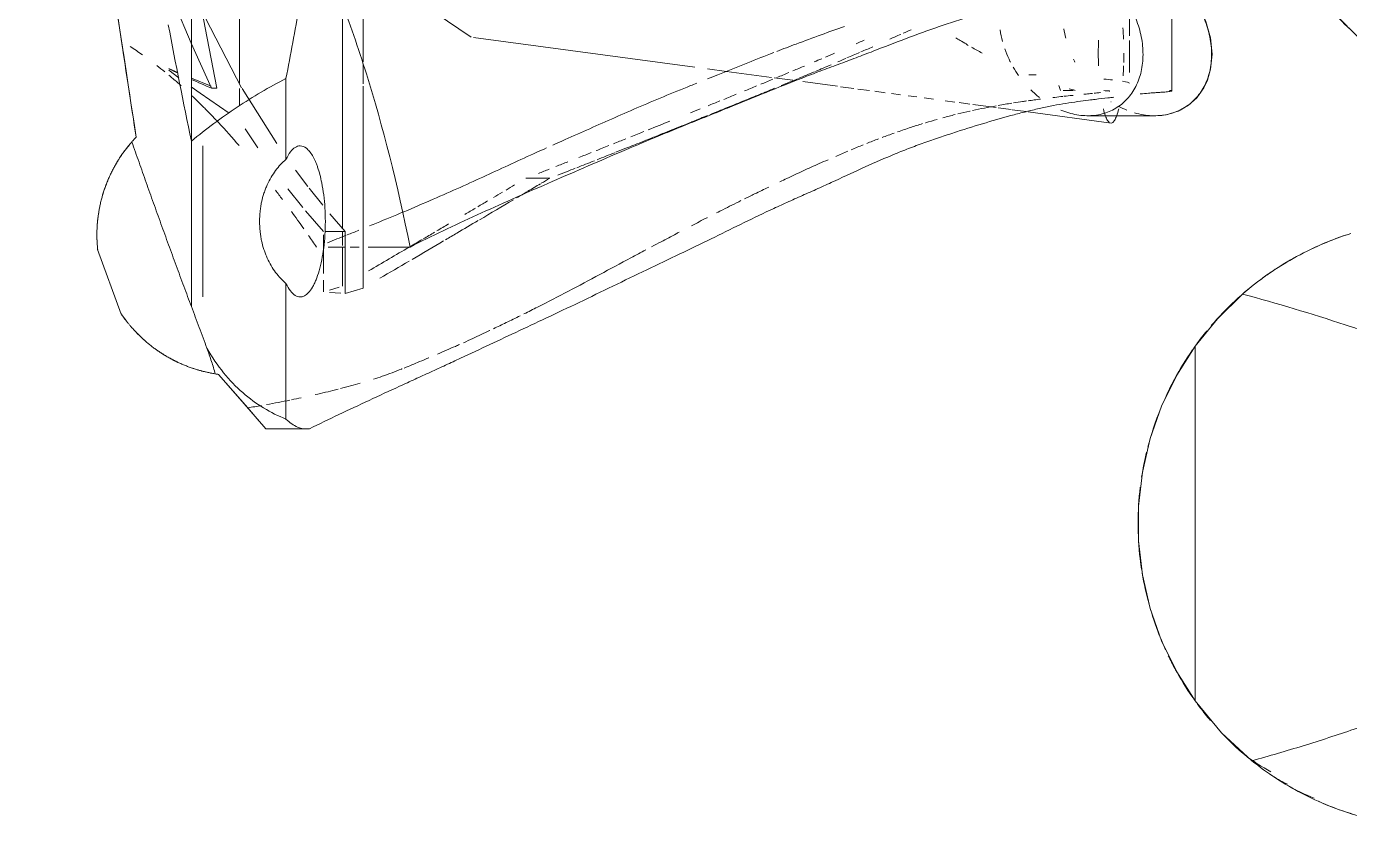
# Model space of a CAD drawing. Header units: inches. Extents: x -326 to 986, y -79 to 1436.
# Drawn here: x -33.85 to -26.35, y 31.09 to 35.57 of the extents above; entities that cross this region are included whole.
import ezdxf

# ---------------------------------------------------------------- set-up
doc = ezdxf.new("R2010")
doc.units = ezdxf.units.IN
doc.header["$LTSCALE"] = 48
doc.header["$MEASUREMENT"] = 0
doc.layers.add('I-FURN', color=47, linetype='Continuous', lineweight=9)

# ---------------------------------------------------------------- blocks, each defined once
blk = doc.blocks.new('Allsteel Seating 19 Work Chair - Allsteel Seating 19 Work Chair-V30-Level XX  POWER _ SIGNAL NEW')
at = {"layer": 'I-FURN'}
for p, q in [((-9.6963, 10.8436), (-10.0632, 10.71)), ((-8.7237, 10.3827), (-8.681, 10.4406)), ((-8.6705, 10.4404), (-8.6938, 10.388)), ((-10.0208, 10.312), (-9.083, 10.312)), ((-9.083, 10.3121), (-8.2404, 10.3121)), ((-8.5274, 10.3132), (-8.7825, 10.1977)), ((-8.1733, 10.3406), (-8.78, 10.0275)), ((-8.7259, 10.3122), (-8.7703, 10.1996)), ((-9.966, 10.2473), (-9.1095, 10.2473)), ((-9.1095, 10.2473), (-9.966, 10.2473)), ((-8.7825, 10.167), (-8.3323, 10.2543)), ((-10.5945, 9.9927), (-10.4046, 10.1579)), ((-8.7825, 10.167), (-8.7825, 10.1977)), ((-10.6425, 9.951), (-10.5945, 9.9927)), ((-9.1198, 9.9347), (-9.0121, 10.0068)), ((-8.7848, 10.0246), (-9.0967, 9.8274)), ((-8.8823, 10.039), (-8.7846, 10.039)), ((-8.755, 10.039), (-6.2915, 10.039)), ((-10.6999, 9.9011), (-10.6538, 9.9412)), ((-10.7137, 9.8892), (-10.7137, 9.6593)), ((-10.7126, 9.8901), (-10.7126, 9.6756)), ((-9.8887, 9.7758), (-10.6576, 9.7758)), ((-9.4593, 9.6802), (-9.3522, 9.7654)), ((-8.7277, 9.7758), (-9.1869, 9.7758)), ((-9.2471, 9.7213), (-9.3398, 9.6517)), ((-10.7126, 9.6756), (-10.7126, 9.6427)), ((-9.5956, 9.5638), (-9.4772, 9.6654)), ((-9.3486, 9.6449), (-9.4464, 9.5674)), ((-9.9447, 9.465), (-9.9401, 9.5282)), ((-9.9375, 9.5638), (-9.8716, 9.5638)), ((-9.9104, 9.4744), (-9.927, 9.5292)), ((-9.8336, 9.5638), (-9.6145, 9.5638)), ((-9.6828, 9.4409), (-9.6828, 9.5363)), ((-9.5956, 9.4409), (-9.5956, 9.5502)), ((-9.4944, 9.5279), (-9.5956, 9.4409)), ((-9.9044, 9.4546), (-9.6828, 9.4546)), ((-9.6743, 9.4546), (-9.5956, 9.4546)), ((-9.5766, 9.4546), (-8.3129, 9.4546)), ((-9.5956, 9.4409), (-9.9465, 9.4409)), ((-9.9465, 9.4409), (-9.9152, 9.3377)), ((-9.6828, 9.3613), (-9.6828, 9.4127)), ((-8.7704, 9.3377), (-9.9152, 9.3377)), ((-9.6828, 9.072), (-9.6828, 9.3092)), ((-8.6497, 9.3377), (-8.7588, 9.3377)), ((8.6497, 9.3377), (-8.6339, 9.3377)), ((-8.6633, 7.4575), (-8.4948, 8.712)), ((-9.2932, 8.2805), (-9.2932, 8.4156)), ((-8.6874, 7.2778), (-8.6728, 7.3868)), ((-8.7217, 7.0224), (-8.6874, 7.2778)), ((-8.7379, 6.9019), (-8.7236, 7.0081)), ((-8.772, 6.6482), (-8.7455, 6.8452)), ((-8.7842, 6.557), (-8.7743, 6.6311)), ((-8.7963, 6.467), (-8.7874, 6.5335)), ((-8.8082, 6.3783), (-8.8003, 6.4373)), ((-8.8199, 6.2909), (-8.813, 6.3424)), ((-8.8322, 6.1996), (-8.8256, 6.2489)), ((-8.8449, 6.1049), (-8.838, 6.1567)), ((-8.8612, 5.9835), (-8.8538, 6.0385)), ((-8.8725, 5.8994), (-8.8646, 5.9585)), ((-8.8928, 5.7484), (-8.8748, 5.882)), ((-8.9042, 5.6635), (-8.8941, 5.7385)), ((-8.9156, 5.5785), (-8.9049, 5.6582)), ((-8.9801, 5.098), (-8.9171, 5.5676)), ((-8.7073, 5.5217), (-8.7073, 5.5638)), ((-8.7953, 5.3842), (-8.7679, 5.3942)), ((-8.6929, 4.9935), (-8.5125, 4.9935)), ((-8.4857, 4.9935), (-8.2611, 4.9935)), ((-8.798, 4.753), (-8.1453, 4.753)), ((-12.2548, 4.6214), (-10.2452, 4.6214))]:
    blk.add_line(p, q, dxfattribs=at)
at = {"layer": 'I-FURN', "flags": 128}
for points in [[(-8.0866, 10.4945), (-8.3086, 10.4058), (-8.5274, 10.3132)], [(-8.9235, 10.0974), (-8.8106, 10.2618), (-8.7744, 10.3128)], [(-10.4046, 10.1579), (-10.5427, 10.0378), (-10.6425, 9.9511), (-10.6998, 9.9012), (-10.7126, 9.8901)], [(-8.4931, 8.725), (-8.263, 9.0644), (-8.0079, 9.323)], [(-8.9388, 5.2299), (-8.9388, 4.9592), (-8.9388, 4.8507), (-8.9388, 4.8511)], [(-8.0333, 5.0438), (-8.0334, 5.0352), (-8.0427, 4.9586), (-8.0677, 4.8798), (-8.1085, 4.8016), (-8.1647, 4.727), (-8.2349, 4.6597), (-8.3164, 4.6032), (-8.4055, 4.5607), (-8.4979, 4.5344), (-8.5889, 4.5253), (-8.6741, 4.5332), (-8.7376, 4.5516), (-8.7804, 4.5717), (-8.8366, 4.6116), (-8.8789, 4.658)], [(-12.2548, 4.6214), (-12.0903, 4.7259), (-11.915, 4.8112), (-11.7311, 4.8761), (-11.5412, 4.9198), (-11.3475, 4.9419), (-11.1525, 4.9419), (-10.9588, 4.9198), (-10.7689, 4.8761), (-10.585, 4.8112), (-10.4097, 4.7259), (-10.2452, 4.6214)], [(-8.8789, 4.658), (-8.9129, 4.7178), (-8.933, 4.7846), (-8.9388, 4.8486)], [(-12.5945, 4.2994), (-12.4356, 4.472), (-12.2548, 4.6214)], [(-10.2452, 4.6214), (-10.0894, 4.4952), (-9.9493, 4.3518)]]:
    blk.add_lwpolyline(points, dxfattribs=at)
at = {"layer": 'I-FURN'}
blk.add_ellipse((0, -11.6548), major_axis=(32.3664, 0), ratio=0.707107, start_param=1.834095, end_param=1.855246, dxfattribs=at)
for points in [[(-4.1113, 11.2471), (-4.6586, 11.1969), (-5.7548, 11.0784), (-7.4072, 10.8726), (-8.5087, 10.7101), (-9.0598, 10.6249)], [(-8.5135, 10.7084), (-8.3818, 10.7282), (-8.1314, 10.7649), (-7.91, 10.7965), (-7.8072, 10.811)], [(-9.0598, 10.6249), (-8.9687, 10.6392), (-8.7865, 10.6673), (-8.6045, 10.6949), (-8.5135, 10.7084)], [(-8.5937, 10.5895), (-8.5775, 10.6122), (-8.5619, 10.6355), (-8.5463, 10.6589)], [(-9.0872, 10.65), (-9.1255, 10.6363), (-9.2021, 10.6089), (-9.2787, 10.5817), (-9.317, 10.5681)], [(-9.0598, 10.6249), (-9.0643, 10.6292), (-9.0733, 10.6377), (-9.0825, 10.6459), (-9.0872, 10.65)], [(-9.317, 10.5681), (-9.3556, 10.5549), (-9.4331, 10.5268), (-9.5512, 10.4846), (-9.6696, 10.4417), (-9.7878, 10.3984), (-9.9055, 10.3552), (-9.9825, 10.3259), (-10.0208, 10.312)], [(-8.6904, 10.4619), (-8.6781, 10.4771), (-8.6659, 10.4923), (-8.6541, 10.5079)], [(-8.6982, 10.3871), (-8.6896, 10.4049), (-8.6809, 10.4226), (-8.6721, 10.4403)], [(-10.0208, 10.312), (-10.0597, 10.2971), (-10.138, 10.2675), (-10.217, 10.2384), (-10.2567, 10.224)], [(-8.7277, 9.7758), (-8.7768, 9.8708), (-8.8851, 10.0551), (-9.0136, 10.2282), (-9.083, 10.312)], [(-8.7825, 10.1977), (-8.7665, 10.2362), (-8.75, 10.2744), (-8.7329, 10.3123)], [(-10.2567, 10.224), (-10.3072, 10.1946), (-10.3996, 10.1315), (-10.5122, 10.0226), (-10.5991, 9.9036), (-10.6408, 9.8194), (-10.6576, 9.7758)], [(-10.2567, 10.224), (-10.2823, 10.2146), (-10.3321, 10.1973), (-10.3791, 10.183), (-10.4017, 10.1766)], [(-10.4015, 10.1783), (-10.3975, 10.2023), (-10.3925, 10.2261), (-10.3864, 10.2496)], [(-10.4017, 10.1766), (-10.4023, 10.1735), (-10.4032, 10.1673), (-10.4041, 10.161), (-10.4046, 10.1579)], [(-10.5945, 9.9927), (-10.5901, 9.9661), (-10.5855, 9.9398), (-10.5809, 9.9139)], [(-10.5759, 9.886), (-10.5676, 9.8405), (-10.5591, 9.7963), (-10.5504, 9.7533)], [(-9.4128, 9.7959), (-9.3951, 9.8092), (-9.3776, 9.8225), (-9.3601, 9.8359)], [(-10.6576, 9.7758), (-10.6787, 9.7544), (-10.7093, 9.7108), (-10.7156, 9.6657), (-10.7126, 9.6427)], [(-9.966, 9.6954), (-9.966, 9.7051), (-9.9602, 9.7239), (-9.9341, 9.7513), (-9.9056, 9.7679), (-9.8887, 9.7758)], [(-9.1869, 9.7758), (-9.17, 9.7679), (-9.1415, 9.7513), (-9.1154, 9.7239), (-9.1095, 9.7051), (-9.1095, 9.6954)], [(-7.9073, 9.6243), (-8.0457, 9.649), (-8.3207, 9.6989), (-8.5926, 9.75), (-8.7277, 9.7758)], [(-10.5486, 9.7445), (-10.5448, 9.7257), (-10.541, 9.7071), (-10.537, 9.6887)], [(-9.5798, 9.6745), (-9.5465, 9.6979), (-9.5136, 9.7215), (-9.481, 9.7453)], [(-9.6828, 9.6033), (-9.6609, 9.6182), (-9.6391, 9.6331), (-9.6174, 9.6482)], [(-9.6165, 9.434), (-9.6304, 9.469), (-9.6443, 9.5045), (-9.6582, 9.5401)], [(-10.4853, 9.4673), (-10.4753, 9.4282), (-10.4651, 9.3905), (-10.4547, 9.3547)], [(-9.5879, 9.3625), (-9.5967, 9.3842), (-9.6054, 9.4062), (-9.6141, 9.4283)], [(-9.6828, 9.076), (-9.728, 9.1529), (-9.7731, 9.2302), (-9.8183, 9.3074)], [(-9.86, 9.2431), (-9.8276, 9.1877), (-9.7953, 9.1324), (-9.7629, 9.0771)], [(-9.7529, 9.0601), (-9.7181, 9.0007), (-9.6833, 8.9413), (-9.6484, 8.8821)], [(-9.6398, 9.0028), (-9.6534, 9.0259), (-9.667, 9.049), (-9.6805, 9.0722)], [(-9.5988, 8.933), (-9.6114, 8.9544), (-9.624, 8.9759), (-9.6366, 8.9974)], [(-9.552, 8.8536), (-9.5652, 8.876), (-9.5784, 8.8984), (-9.5917, 8.9209)], [(-9.4626, 8.7019), (-9.4745, 8.722), (-9.4864, 8.7422), (-9.4982, 8.7623)], [(-9.5288, 8.6788), (-9.4909, 8.6145), (-9.453, 8.5504), (-9.4151, 8.4864)], [(-9.4216, 8.6326), (-9.4327, 8.6512), (-9.4437, 8.6699), (-9.4548, 8.6886)], [(-9.3712, 8.5473), (-9.3816, 8.5649), (-9.392, 8.5825), (-9.4024, 8.6)], [(-9.3311, 8.4796), (-9.3407, 8.4958), (-9.3503, 8.512), (-9.3599, 8.5282)], [(-9.4043, 8.468), (-9.3922, 8.4475), (-9.3801, 8.427), (-9.3679, 8.4066)], [(-9.3666, 8.4044), (-9.3526, 8.3806), (-9.3385, 8.3568), (-9.3244, 8.3331)], [(-9.3216, 8.3283), (-9.3121, 8.3124), (-9.3027, 8.2964), (-9.2932, 8.2805)], [(-9.2418, 8.2841), (-9.2497, 8.3042), (-9.2576, 8.3243), (-9.2654, 8.3445)], [(-9.275, 8.2338), (-9.2622, 8.201), (-9.2494, 8.1683), (-9.2366, 8.1357)], [(-9.1998, 8.1771), (-9.2087, 8.1997), (-9.2176, 8.2224), (-9.2265, 8.2451)], [(-9.2331, 8.1267), (-9.22, 8.0934), (-9.207, 8.0602), (-9.1939, 8.027)], [(-9.1475, 8.0448), (-9.1567, 8.068), (-9.1659, 8.0913), (-9.1751, 8.1147)], [(-9.188, 8.012), (-9.1747, 7.9785), (-9.1615, 7.945), (-9.1483, 7.9117)], [(-9.07, 7.8498), (-9.0792, 7.8728), (-9.0884, 7.8959), (-9.0976, 7.919)], [(-9.0285, 7.7461), (-9.0384, 7.7709), (-9.0483, 7.7957), (-9.0583, 7.8205)], [(-9.1037, 7.7994), (-9.09, 7.7649), (-9.0763, 7.7306), (-9.0625, 7.6962)], [(-9.0611, 7.6926), (-9.0471, 7.6577), (-9.0331, 7.6228), (-9.0191, 7.588)], [(-8.9695, 7.5995), (-8.9859, 7.6402), (-9.0023, 7.6808), (-9.0186, 7.7215)], [(-9.0181, 7.5854), (-9.0039, 7.55), (-8.9896, 7.5145), (-8.9754, 7.4791)], [(-8.9742, 7.4762), (-8.9673, 7.4591), (-8.9604, 7.4421), (-8.9536, 7.4251)], [(-8.9004, 7.428), (-8.9078, 7.4462), (-8.9151, 7.4644), (-8.9225, 7.4826)], [(-8.9536, 7.4251), (-8.9483, 7.412), (-8.9431, 7.399), (-8.9378, 7.386)], [(-8.9327, 7.3733), (-8.9194, 7.3403), (-8.906, 7.3073), (-8.8927, 7.2744)], [(-8.8551, 7.316), (-8.8641, 7.3382), (-8.8731, 7.3606), (-8.8822, 7.383)], [(-8.8171, 7.2227), (-8.8267, 7.2462), (-8.8363, 7.2698), (-8.8459, 7.2934)], [(-8.8918, 7.272), (-8.8786, 7.2393), (-8.8653, 7.2068), (-8.8521, 7.1743)], [(-8.851, 7.1714), (-8.8379, 7.1391), (-8.8248, 7.107), (-8.8117, 7.0751)], [(-8.7698, 7.1072), (-8.7794, 7.1304), (-8.7889, 7.1537), (-8.7985, 7.177)], [(-8.809, 7.0682), (-8.8004, 7.0472), (-8.7918, 7.0263), (-8.7832, 7.0054)], [(-8.732, 7.0156), (-8.7415, 7.0383), (-8.7509, 7.0612), (-8.7603, 7.0841)], [(-8.6944, 6.9251), (-8.7037, 6.9474), (-8.713, 6.9698), (-8.7224, 6.9923)], [(-8.7682, 6.969), (-8.7553, 6.9376), (-8.7424, 6.9064), (-8.7295, 6.8755)], [(-8.6569, 6.836), (-8.6661, 6.8578), (-8.6753, 6.8797), (-8.6846, 6.9018)], [(-8.7277, 6.8709), (-8.7149, 6.8402), (-8.7022, 6.8096), (-8.6894, 6.7793)], [(-8.6874, 6.7744), (-8.6748, 6.7442), (-8.6622, 6.7144), (-8.6496, 6.6847)], [(-8.6154, 6.7383), (-8.6215, 6.7527), (-8.6277, 6.7671), (-8.6338, 6.7816)], [(-8.5838, 6.665), (-8.5912, 6.6821), (-8.5986, 6.6992), (-8.606, 6.7164)], [(-9.1689, 6.6587), (-9.1589, 6.6359), (-9.1492, 6.6131), (-9.1396, 6.5905)], [(-8.6338, 6.6475), (-8.6272, 6.6321), (-8.6206, 6.6167), (-8.614, 6.6013)], [(-9.1313, 6.5707), (-9.1219, 6.5481), (-9.1126, 6.5255), (-9.1036, 6.5031)], [(-8.6114, 6.5953), (-8.6011, 6.5713), (-8.5909, 6.5475), (-8.5806, 6.5237)], [(-8.5104, 6.4976), (-8.5171, 6.5126), (-8.5237, 6.5277), (-8.5304, 6.5427)], [(-9.0957, 6.4834), (-9.0868, 6.4609), (-9.0782, 6.4385), (-9.0698, 6.4161)], [(-8.5771, 6.5159), (-8.5673, 6.4934), (-8.5576, 6.4709), (-8.5478, 6.4486)], [(-9.0623, 6.3962), (-9.0537, 6.3731), (-9.0453, 6.35), (-9.0371, 6.3269)], [(-8.5049, 6.3516), (-8.4958, 6.3313), (-8.4868, 6.3109), (-8.4777, 6.2907)], [(-8.4714, 6.2769), (-8.4646, 6.2618), (-8.4578, 6.2466), (-8.4511, 6.2316)], [(-8.5398, 5.9071), (-8.5298, 5.924), (-8.5191, 5.9416), (-8.508, 5.9596)], [(-8.5254, 5.9312), (-8.516, 5.9469), (-8.5066, 5.9625), (-8.4968, 5.9778)], [(-8.9095, 5.8835), (-8.8993, 5.837), (-8.8903, 5.792), (-8.8825, 5.7489)], [(-8.5833, 5.8296), (-8.5731, 5.8486), (-8.5621, 5.8684), (-8.5501, 5.8893)], [(-8.8804, 5.7376), (-8.8757, 5.7113), (-8.8714, 5.6857), (-8.8675, 5.6607)], [(-8.4522, 5.7272), (-8.4742, 5.724), (-8.4963, 5.7194), (-8.5183, 5.7135)], [(-8.6634, 5.6524), (-8.6797, 5.6429), (-8.6956, 5.6327), (-8.711, 5.6218)], [(-8.6289, 5.6711), (-8.6308, 5.6701), (-8.6327, 5.6692), (-8.6345, 5.6682)], [(-8.8789, 5.0453), (-8.8621, 5.023), (-8.8218, 4.9833), (-8.7445, 4.9407), (-8.6543, 4.9175), (-8.5557, 4.9146), (-8.4535, 4.9322), (-8.353, 4.9696), (-8.2592, 5.0247), (-8.1767, 5.0949), (-8.1097, 5.1766), (-8.0617, 5.2657), (-8.0348, 5.3577), (-8.0307, 5.4481), (-8.0493, 5.5323), (-8.0763, 5.5815), (-8.0932, 5.6037)], [(-8.7928, 5.5522), (-8.8079, 5.5368), (-8.8221, 5.5208), (-8.8352, 5.5041)], [(-8.9069, 5.3828), (-8.9194, 5.3526), (-8.9372, 5.2913), (-8.9414, 5.2009), (-8.9228, 5.1167), (-8.8957, 5.0675), (-8.8789, 5.0453)], [(-8.7957, 5.3131), (-8.7957, 5.3305), (-8.7956, 5.3494), (-8.7954, 5.3687)], [(-8.7953, 5.3018), (-8.795, 5.3029), (-8.7921, 5.3136), (-8.786, 5.3347)], [(-8.4992, 5.3549), (-8.4813, 5.3592), (-8.4634, 5.3626), (-8.4455, 5.365)], [(-8.6345, 5.3033), (-8.629, 5.3062), (-8.6235, 5.309), (-8.6179, 5.3117)], [(-8.9386, 5.1302), (-8.9495, 5.1262), (-8.9672, 5.1179), (-8.9807, 5.1047), (-8.9807, 5.0913), (-8.9672, 5.0781), (-8.9495, 5.0697), (-8.9386, 5.0658)], [(-8.9001, 5.1415), (-8.9148, 5.138), (-8.9277, 5.1342), (-8.9386, 5.1302)], [(-8.8001, 5.1058), (-8.7998, 5.1054), (-8.7996, 5.1054), (-8.7994, 5.1056)], [(-8.7355, 5.0906), (-8.734, 5.1049), (-8.7324, 5.1212), (-8.7308, 5.138)], [(-8.6341, 5.1697), (-8.6417, 5.1695), (-8.6492, 5.1693), (-8.6568, 5.169)], [(-8.584, 5.1702), (-8.5997, 5.1702), (-8.6154, 5.1701), (-8.631, 5.1697)], [(-8.5112, 5.169), (-8.5348, 5.1698), (-8.5588, 5.1702), (-8.5828, 5.1702)], [(-8.9386, 5.0658), (-8.9277, 5.0618), (-8.9148, 5.058), (-8.9001, 5.0544)], [(-8.9069, 5.0088), (-8.9007, 5.0241), (-8.8938, 5.0393), (-8.886, 5.0542)], [(-8.0345, 5.0751), (-8.0321, 5.0451), (-8.0348, 4.9829), (-8.0617, 4.888), (-8.1097, 4.796), (-8.1767, 4.7118), (-8.2592, 4.6394), (-8.353, 4.5825), (-8.4535, 4.5439), (-8.5557, 4.5257), (-8.6543, 4.5287), (-8.7445, 4.5527), (-8.8218, 4.5966), (-8.8621, 4.6376), (-8.8789, 4.6606)], [(-8.8604, 5.0981), (-8.86, 5.0988), (-8.8596, 5.0994), (-8.8592, 5.1)], [(-8.7547, 4.9935), (-8.751, 4.9955), (-8.7472, 5.0088), (-8.7432, 5.0331)], [(-8.7132, 5.0296), (-8.6948, 5.0285), (-8.676, 5.0274), (-8.6568, 5.0269)], [(-8.6374, 5.0264), (-8.6197, 5.0259), (-8.6019, 5.0257), (-8.584, 5.0257)], [(-8.5041, 5.0272), (-8.4826, 5.028), (-8.4614, 5.0291), (-8.4409, 5.0306)], [(-11.5309, 4.9216), (-11.6511, 4.9017), (-11.7688, 4.8689), (-11.882, 4.8243)], [(-11.4491, 4.9331), (-11.4706, 4.9306), (-11.4921, 4.9277), (-11.5135, 4.9243)], [(-11.0448, 4.9323), (-11.1789, 4.9484), (-11.315, 4.9487), (-11.4491, 4.9331)], [(-10.845, 4.8963), (-10.8923, 4.9078), (-10.94, 4.9172), (-10.988, 4.9246)], [(-10.5994, 4.8171), (-10.6704, 4.846), (-10.7434, 4.8702), (-10.8177, 4.8895)], [(-11.8933, 4.82), (-11.9177, 4.8102), (-11.9418, 4.7999), (-11.9656, 4.789)], [(-12.0745, 4.7346), (-12.1299, 4.7044), (-12.1839, 4.6713), (-12.2356, 4.6352)], [(-11.999, 4.7734), (-12.0238, 4.7614), (-12.0484, 4.7488), (-12.0726, 4.7357)], [(-10.4346, 4.7395), (-10.4694, 4.7582), (-10.5048, 4.7757), (-10.5408, 4.7919)], [(-10.2654, 4.6356), (-10.3188, 4.6728), (-10.3743, 4.7069), (-10.4316, 4.7379)], [(-10.157, 4.5537), (-10.1826, 4.5747), (-10.2088, 4.5949), (-10.2355, 4.6144)], [(-9.8641, 4.2456), (-9.941, 4.3496), (-10.0297, 4.4451), (-10.1281, 4.5294)], [(-9.6061, 3.7385), (-9.642, 3.8526), (-9.7372, 4.0718), (-9.873, 4.264), (-9.9493, 4.3518)], [(-12.5945, 4.2994), (-12.6641, 4.2126), (-12.7875, 4.0242), (-12.873, 3.8122), (-12.9049, 3.7021)], [(-12.67, 4.1976), (-12.6918, 4.1659), (-12.7106, 4.1326), (-12.7277, 4.0984)], [(-9.746, 4.0626), (-9.7596, 4.087), (-9.7738, 4.111), (-9.7886, 4.1347)], [(-12.7321, 4.1003), (-12.7613, 4.0511), (-12.7849, 3.9991), (-12.8064, 3.9462)], [(-9.6061, 3.7385), (-9.6323, 3.8218), (-9.6649, 3.9032), (-9.7035, 3.9817)], [(-12.8242, 3.9223), (-12.8561, 3.8509), (-12.8831, 3.7773), (-12.9049, 3.7021)]]:
    blk.add_open_spline(points, degree=3, dxfattribs=at)
for points, knots in [([(-9.1053, 10.6654), (-9.1076, 10.6673), (-9.1127, 10.6714), (-9.1246, 10.6809), (-9.1391, 10.6919), (-9.1563, 10.7041), (-9.1704, 10.7138), (-9.1832, 10.7221), (-9.1928, 10.7281), (-9.1984, 10.7315), (-9.2026, 10.7341), (-9.207, 10.7367), (-9.2131, 10.7403), (-9.2243, 10.7467), (-9.2416, 10.7561), (-9.2643, 10.7676), (-9.2883, 10.7788), (-9.3132, 10.7894), (-9.3385, 10.7991), (-9.3595, 10.8064), (-9.3738, 10.811), (-9.3819, 10.8135), (-9.3878, 10.8152), (-9.3938, 10.817), (-9.4018, 10.8192), (-9.416, 10.8231), (-9.4368, 10.8281), (-9.4619, 10.8334), (-9.487, 10.8378), (-9.5115, 10.8413), (-9.5351, 10.844), (-9.5537, 10.8455), (-9.5659, 10.8463), (-9.5727, 10.8467), (-9.5776, 10.8469), (-9.5825, 10.8471), (-9.5891, 10.8474), (-9.6007, 10.8477), (-9.6175, 10.8478), (-9.637, 10.8474), (-9.6611, 10.8464), (-9.6856, 10.8445), (-9.6997, 10.843), (-9.6928, 10.8438), (-9.6711, 10.8458), (-9.645, 10.8472), (-9.6252, 10.8477), (-9.6137, 10.8477), (-9.608, 10.8477), (-9.6051, 10.8477)], [-0.8888889, -0.8888889, -0.8888889, -0.8888889, -0.875, -0.8611111, -0.8333333, -0.8194444, -0.8055556, -0.7916667, -0.7847222, -0.78125, -0.7777778, -0.7743056, -0.7708333, -0.7638889, -0.75, -0.7361111, -0.7222222, -0.7083333, -0.6944444, -0.6805556, -0.6736111, -0.6701389, -0.6666667, -0.6631944, -0.6597222, -0.6527778, -0.6388889, -0.625, -0.6111111, -0.5972222, -0.5833333, -0.5694444, -0.5625, -0.5590278, -0.5555556, -0.5520833, -0.5486111, -0.5416667, -0.5277778, -0.5138889, -0.5, -0.4722222, -0.4444444, -0.4166667, -0.3888889, -0.3611111, -0.3472222, -0.3402778, -0.3333333, -0.3333333, -0.3333333, -0.3333333]), ([(-9.587, 10.8473), (-9.587, 10.8473), (-9.5806, 10.8471), (-9.5602, 10.8462), (-9.5266, 10.8434), (-9.4988, 10.8396), (-9.4871, 10.8377)], [-0.31951517, -0.31951517, -0.31951517, -0.31951517, -0.31944444, -0.30555556, -0.27777778, -0.25768244, -0.25768244, -0.25768244, -0.25768244]), ([(-9.4871, 10.8377), (-9.4826, 10.837), (-9.47, 10.8348), (-9.4533, 10.8316), (-9.4372, 10.8281), (-9.4293, 10.8262), (-9.4253, 10.8253)], [-0.25768244, -0.25768244, -0.25768244, -0.25768244, -0.25, -0.23611111, -0.22916667, -0.22222222, -0.22222222, -0.22222222, -0.22222222]), ([(-9.3934, 10.8169), (-9.388, 10.8153), (-9.3663, 10.8089), (-9.3331, 10.7974), (-9.3055, 10.7861), (-9.2943, 10.7812)], [-0.20376102, -0.20376102, -0.20376102, -0.20376102, -0.19444444, -0.16666667, -0.14752747, -0.14752747, -0.14752747, -0.14752747]), ([(-9.2943, 10.7813), (-9.2892, 10.7791), (-9.2681, 10.7696), (-9.2473, 10.7592), (-9.2318, 10.7508)], [-0.14752747, -0.14752747, -0.14752747, -0.14752747, -0.13888889, -0.11111111, -0.11111111, -0.11111111, -0.11111111]), ([(-9.205, 10.7355), (-9.1987, 10.7318), (-9.1774, 10.7187), (-9.1448, 10.6971), (-9.1203, 10.6767), (-9.1096, 10.6675)], [-0.09491617, -0.09491617, -0.09491617, -0.09491617, -0.08333333, -0.05555556, -0.03380378, -0.03380378, -0.03380378, -0.03380378]), ([(-10.0976, 10.6841), (-10.0975, 10.6841), (-10.089, 10.6907), (-10.0735, 10.7019), (-10.0628, 10.7092), (-10.0616, 10.71), (-10.0641, 10.7083), (-10.0736, 10.7018), (-10.0886, 10.6909), (-10.1007, 10.6818), (-10.1078, 10.6762), (-10.1132, 10.6719), (-10.1188, 10.6674), (-10.1269, 10.6607), (-10.1424, 10.6475), (-10.1623, 10.6294), (-10.1828, 10.6091), (-10.1981, 10.5931), (-10.2106, 10.5793), (-10.2202, 10.5682), (-10.2273, 10.5599), (-10.2342, 10.5514), (-10.2436, 10.5397), (-10.2553, 10.5243), (-10.2691, 10.505), (-10.2826, 10.4851), (-10.2955, 10.4646), (-10.3076, 10.444), (-10.317, 10.4268), (-10.3232, 10.415), (-10.3266, 10.4082), (-10.3291, 10.4033), (-10.3316, 10.3982), (-10.3349, 10.3915), (-10.3405, 10.3794), (-10.3484, 10.3617), (-10.3572, 10.3402), (-10.3678, 10.3117), (-10.3767, 10.2845), (-10.3827, 10.2636), (-10.3856, 10.2527), (-10.3876, 10.2452), (-10.3893, 10.2381), (-10.3914, 10.2292), (-10.3947, 10.2148), (-10.398, 10.198), (-10.4006, 10.1838), (-10.4015, 10.1783), (-10.4017, 10.1766)], [-0.6112239, -0.6112239, -0.6112239, -0.6112239, -0.6111111, -0.5833333, -0.5555556, -0.5416667, -0.5277778, -0.5, -0.4722222, -0.4583333, -0.4513889, -0.4444444, -0.4375, -0.4305556, -0.4166667, -0.3888889, -0.375, -0.3611111, -0.3472222, -0.3402778, -0.3333333, -0.3263889, -0.3194444, -0.3055556, -0.2916667, -0.2777778, -0.2638889, -0.25, -0.2361111, -0.2291667, -0.2256944, -0.2222222, -0.21875, -0.2152778, -0.2083333, -0.1944444, -0.1805556, -0.1666667, -0.1388889, -0.125, -0.1180556, -0.1111111, -0.1041667, -0.0972222, -0.0833333, -0.0555556, -0.0277778, 0, 0, 0, 0]), ([(-9.0872, 10.65), (-9.0842, 10.6474), (-9.0842, 10.6474), (-9.0932, 10.6552), (-9.1007, 10.6616), (-9.1053, 10.6654)], [-1, -1, -1, -1, -0.9444444, -0.9166667, -0.8888889, -0.8888889, -0.8888889, -0.8888889]), ([(-10.2197, 10.5688), (-10.2159, 10.5732), (-10.2025, 10.5885), (-10.1862, 10.6057), (-10.1742, 10.6176), (-10.1716, 10.6202)], [-0.73318925, -0.73318925, -0.73318925, -0.73318925, -0.72222222, -0.69444444, -0.6865556, -0.6865556, -0.6865556, -0.6865556]), ([(-10.2973, 10.4614), (-10.2947, 10.4657), (-10.288, 10.4765), (-10.277, 10.4935), (-10.2684, 10.5059), (-10.2641, 10.5121)], [-0.81421917, -0.81421917, -0.81421917, -0.81421917, -0.80555556, -0.79166667, -0.77777778, -0.77777778, -0.77777778, -0.77777778]), ([(-10.3257, 10.4101), (-10.3218, 10.4178), (-10.3126, 10.4353), (-10.3028, 10.4522), (-10.2973, 10.4614)], [-0.84832041, -0.84832041, -0.84832041, -0.84832041, -0.83333333, -0.81421917, -0.81421917, -0.81421917, -0.81421917]), ([(-8.7693, 10.3696), (-8.7553, 10.3851), (-8.735, 10.4084), (-8.7149, 10.4319), (-8.7084, 10.4396)], [0.73576113, 0.73576113, 0.73576113, 0.73576113, 0.775, 0.79388203, 0.79388203, 0.79388203, 0.79388203]), ([(-10.3862, 10.2502), (-10.3859, 10.2515), (-10.3815, 10.2684), (-10.376, 10.2867), (-10.3704, 10.3035), (-10.3699, 10.305)], [-0.94668128, -0.94668128, -0.94668128, -0.94668128, -0.94444444, -0.91666667, -0.91394358, -0.91394358, -0.91394358, -0.91394358]), ([(-9.108, 10.0411), (-9.0636, 10.0794), (-9.0051, 10.1318), (-8.934, 10.1996), (-8.8832, 10.25), (-8.8471, 10.2866), (-8.8253, 10.3094)], [0.4406515, 0.4406515, 0.4406515, 0.4406515, 0.55, 0.5875, 0.625, 0.6842162, 0.6842162, 0.6842162, 0.6842162]), ([(-9.8887, 9.7758), (-9.8712, 9.7971), (-9.8402, 9.8262), (-9.7889, 9.8605), (-9.7532, 9.8792), (-9.7223, 9.8919), (-9.6898, 9.9036), (-9.6558, 9.9129), (-9.6205, 9.9193), (-9.5837, 9.9241), (-9.5376, 9.9267), (-9.4915, 9.9241), (-9.4547, 9.9192), (-9.4194, 9.9128), (-9.3855, 9.9035), (-9.3529, 9.8918), (-9.3222, 9.8791), (-9.2864, 9.8604), (-9.2352, 9.826), (-9.2043, 9.7971), (-9.1869, 9.7758)], [0, 0, 0, 0, 0.125, 0.1875, 0.25, 0.28125, 0.3125, 0.375, 0.40625, 0.4375, 0.5, 0.5625, 0.59375, 0.625, 0.6875, 0.71875, 0.75, 0.8125, 0.875, 1, 1, 1, 1]), ([(-9.1095, 9.6954), (-9.1095, 9.683), (-9.1165, 9.665), (-9.1395, 9.6424), (-9.1634, 9.6257), (-9.1887, 9.6126), (-9.2119, 9.6031), (-9.2496, 9.5893), (-9.3066, 9.574), (-9.3869, 9.5612), (-9.4856, 9.5518), (-9.6158, 9.5519), (-9.7371, 9.5672), (-9.8188, 9.587), (-9.8623, 9.6021), (-9.892, 9.6151), (-9.918, 9.6293), (-9.9536, 9.6554), (-9.966, 9.6789), (-9.966, 9.6954)], [-1, -1, -1, -1, -0.916667, -0.875, -0.833333, -0.791667, -0.770833, -0.75, -0.666667, -0.611111, -0.555556, -0.444444, -0.333333, -0.277778, -0.222222, -0.194444, -0.166667, -0.111111, 0, 0, 0, 0]), ([(-10.7126, 9.6427), (-10.659, 9.5333), (-10.5786, 9.3631), (-10.4852, 9.1603), (-10.4319, 9.0441), (-10.3919, 8.9566), (-10.3523, 8.8704), (-10.3002, 8.7581), (-10.2357, 8.6203), (-10.157, 8.4535), (-10.075, 8.278), (-9.9861, 8.0905), (-9.8929, 7.8984), (-9.7994, 7.7062), (-9.7102, 7.5179), (-9.6262, 7.343), (-9.5441, 7.1775), (-9.4775, 7.0391), (-9.425, 6.9253), (-9.3861, 6.837), (-9.3469, 6.7485), (-9.294, 6.6337), (-9.2283, 6.4923), (-9.1661, 6.3504), (-9.1201, 6.2352), (-9.0882, 6.1475), (-9.0584, 6.0598), (-9.0204, 5.9452), (-8.9769, 5.8055), (-8.9393, 5.6722), (-8.9132, 5.5701), (-8.8956, 5.4965), (-8.8807, 5.4243), (-8.8645, 5.3301), (-8.8538, 5.2509), (-8.8475, 5.1996), (-8.8461, 5.1874)], [0, 0, 0, 0, 0.0454545, 0.0681818, 0.0795455, 0.0909091, 0.1022727, 0.1136364, 0.1363636, 0.1590909, 0.1818182, 0.2045455, 0.2272727, 0.25, 0.2727273, 0.2954545, 0.3181818, 0.3409091, 0.3522727, 0.3636364, 0.375, 0.3863636, 0.4090909, 0.4318182, 0.4431818, 0.4545455, 0.4659091, 0.4772727, 0.5, 0.5227273, 0.5340909, 0.5454545, 0.5568182, 0.5681818, 0.5909091, 0.5982187, 0.5982187, 0.5982187, 0.5982187]), ([(-10.5196, 9.6094), (-10.5107, 9.5703), (-10.5004, 9.5269), (-10.4898, 9.4849), (-10.4885, 9.4796)], [0.03123086, 0.03123086, 0.03123086, 0.03123086, 0.04166667, 0.04316116, 0.04316116, 0.04316116, 0.04316116]), ([(-9.6828, 9.072), (-9.3287, 9.1433), (-8.8344, 9.2681), (-8.2698, 9.4649), (-8.022, 9.5699), (-7.9073, 9.6243)], [-1, -1, -1, -1, -0.5, -0.25, 0, 0, 0, 0]), ([(-9.4838, 9.1094), (-9.505, 9.1598), (-9.5315, 9.2231), (-9.5579, 9.2887), (-9.5632, 9.3017)], [0.93878285, 0.93878285, 0.93878285, 0.93878285, 0.95833333, 0.96315089, 0.96315089, 0.96315089, 0.96315089]), ([(-10.4316, 9.2788), (-10.4263, 9.2621), (-10.4076, 9.206), (-10.388, 9.1542), (-10.3738, 9.1184), (-10.3735, 9.1175)], [0.0637828, 0.0637828, 0.0637828, 0.0637828, 0.06944444, 0.08333333, 0.08370624, 0.08370624, 0.08370624, 0.08370624]), ([(-10.3689, 9.106), (-10.3569, 9.0762), (-10.3378, 9.0304), (-10.3182, 8.9844), (-10.3108, 8.9671), (-10.3106, 8.9666)], [0.08524426, 0.08524426, 0.08524426, 0.08524426, 0.09722222, 0.10416667, 0.10435857, 0.10435857, 0.10435857, 0.10435857]), ([(-9.1216, 8.2993), (-9.1297, 8.3173), (-9.1594, 8.3832), (-9.2117, 8.4975), (-9.2778, 8.641), (-9.3446, 8.7874), (-9.4133, 8.9437), (-9.4599, 9.0514), (-9.4839, 9.1083)], [0.8254087, 0.8254087, 0.8254087, 0.8254087, 0.8333333, 0.8541667, 0.875, 0.8958333, 0.9166667, 0.9387828, 0.9387828, 0.9387828, 0.9387828]), ([(-8.21, 5.2291), (-8.2145, 5.2499), (-8.2242, 5.2926), (-8.2458, 5.3867), (-8.2772, 5.5184), (-8.3219, 5.6959), (-8.3729, 5.8855), (-8.4323, 6.0736), (-8.5, 6.2587), (-8.5605, 6.4144), (-8.6102, 6.5432), (-8.6476, 6.644), (-8.6856, 6.7472), (-8.7381, 6.8836), (-8.806, 7.0541), (-8.8759, 7.2247), (-8.9322, 7.3629), (-8.9744, 7.4682), (-9.0168, 7.574), (-9.0739, 7.7129), (-9.1462, 7.8843), (-9.234, 8.0876), (-9.3224, 8.2912), (-9.4113, 8.4944), (-9.5309, 8.7591), (-9.6217, 8.9499), (-9.6828, 9.072)], [0.4444444, 0.4444444, 0.4444444, 0.4444444, 0.4583333, 0.4722222, 0.5, 0.5277778, 0.5555556, 0.5833333, 0.6111111, 0.6388889, 0.6527778, 0.6666667, 0.6805556, 0.6944444, 0.7222222, 0.75, 0.7638889, 0.7777778, 0.7916667, 0.8055556, 0.8333333, 0.8611111, 0.8888889, 0.9166667, 0.9444444, 1, 1, 1, 1]), ([(-10.2896, 8.917), (-10.2824, 8.8999), (-10.2679, 8.8655), (-10.2497, 8.824), (-10.2388, 8.7995), (-10.2352, 8.7916)], [0.11111111, 0.11111111, 0.11111111, 0.11111111, 0.11805556, 0.125, 0.12831164, 0.12831164, 0.12831164, 0.12831164]), ([(-9.6416, 8.8704), (-9.6291, 8.8492), (-9.5927, 8.7874), (-9.5564, 8.7257), (-9.5325, 8.6852)], [-0.5601498, -0.5601498, -0.5601498, -0.5601498, -0.5, -0.3847163, -0.3847163, -0.3847163, -0.3847163]), ([(-10.2256, 8.7702), (-10.2175, 8.7523), (-10.1944, 8.702), (-10.171, 8.6523), (-10.1558, 8.6202), (-10.1556, 8.6197)], [0.13132719, 0.13132719, 0.13132719, 0.13132719, 0.13888889, 0.15277778, 0.15299415, 0.15299415, 0.15299415, 0.15299415]), ([(-10.146, 8.5996), (-10.1344, 8.5753), (-10.1097, 8.5241), (-10.0855, 8.4742), (-10.0727, 8.4482)], [0.15595409, 0.15595409, 0.15595409, 0.15595409, 0.16666667, 0.17876902, 0.17876902, 0.17876902, 0.17876902]), ([(-10.062, 8.4265), (-10.0491, 8.4003), (-10.0071, 8.3162), (-9.9343, 8.1755), (-9.8386, 7.9965), (-9.7595, 7.8492), (-9.7138, 7.7636), (-9.6989, 7.7355)], [0.1821505, 0.1821505, 0.1821505, 0.1821505, 0.1944444, 0.2222222, 0.25, 0.2777778, 0.2914035, 0.2914035, 0.2914035, 0.2914035]), ([(-8.7543, 7.4471), (-8.759, 7.4586), (-8.7843, 7.5218), (-8.8307, 7.6364), (-8.8946, 7.7872), (-8.9578, 7.931), (-9.0198, 8.0714), (-9.0688, 8.1815), (-9.0978, 8.2462), (-9.1056, 8.2637)], [0.703688, 0.703688, 0.703688, 0.703688, 0.7083333, 0.7291667, 0.75, 0.7708333, 0.7916667, 0.8125, 0.8202104, 0.8202104, 0.8202104, 0.8202104]), ([(-9.1082, 7.9457), (-9.1132, 7.9582), (-9.1226, 7.9819), (-9.1321, 8.0058), (-9.1365, 8.017)], [-0.18132591, -0.18132591, -0.18132591, -0.18132591, -0.16666667, -0.15354163, -0.15354163, -0.15354163, -0.15354163]), ([(-9.146, 7.9058), (-9.1385, 7.8868), (-9.125, 7.8529), (-9.1115, 7.8191), (-9.1056, 7.8041)], [-0.85547683, -0.85547683, -0.85547683, -0.85547683, -0.83333333, -0.81582127, -0.81582127, -0.81582127, -0.81582127]), ([(-9.6817, 7.7032), (-9.672, 7.685), (-9.6472, 7.6383), (-9.6198, 7.5865), (-9.6019, 7.5526), (-9.5991, 7.5474)], [0.29664053, 0.29664053, 0.29664053, 0.29664053, 0.30555556, 0.31944444, 0.32197195, 0.32197195, 0.32197195, 0.32197195]), ([(-9.5619, 7.4764), (-9.5467, 7.4472), (-9.5315, 7.4177), (-9.5164, 7.3881), (-9.5163, 7.388)], [0.33333333, 0.33333333, 0.33333333, 0.33333333, 0.34722222, 0.34725285, 0.34725285, 0.34725285, 0.34725285]), ([(-8.5804, 7.0101), (-8.5829, 7.0164), (-8.6042, 7.0713), (-8.6456, 7.1755), (-8.6938, 7.2954), (-8.722, 7.3663), (-8.7299, 7.3859)], [0.643111, 0.643111, 0.643111, 0.643111, 0.64583333, 0.66666667, 0.6875, 0.69545069, 0.69545069, 0.69545069, 0.69545069]), ([(-9.4891, 7.3342), (-9.4832, 7.3225), (-9.4601, 7.2766), (-9.4372, 7.2305), (-9.4201, 7.196)], [0.35565364, 0.35565364, 0.35565364, 0.35565364, 0.36111111, 0.37709383, 0.37709383, 0.37709383, 0.37709383]), ([(-9.41, 7.1756), (-9.4008, 7.1568), (-9.3784, 7.1113), (-9.3559, 7.0653), (-9.3428, 7.0382)], [0.38023281, 0.38023281, 0.38023281, 0.38023281, 0.38888889, 0.40116736, 0.40116736, 0.40116736, 0.40116736]), ([(-8.4329, 6.6087), (-8.4482, 6.6528), (-8.4804, 6.7436), (-8.5277, 6.8721), (-8.5599, 6.9568), (-8.574, 6.9934)], [0.58451284, 0.58451284, 0.58451284, 0.58451284, 0.60416667, 0.625, 0.64072665, 0.64072665, 0.64072665, 0.64072665]), ([(-9.3125, 6.9749), (-9.3062, 6.9617), (-9.2853, 6.9177), (-9.2506, 6.8428), (-9.2158, 6.7654), (-9.1953, 6.719), (-9.188, 6.7024)], [0.41069546, 0.41069546, 0.41069546, 0.41069546, 0.41666667, 0.43055556, 0.44444444, 0.45228095, 0.45228095, 0.45228095, 0.45228095]), ([(-9.0305, 6.3079), (-9.0217, 6.2829), (-9.0055, 6.2356), (-8.9905, 6.1886), (-8.9836, 6.1664)], [0.51563999, 0.51563999, 0.51563999, 0.51563999, 0.52777778, 0.53870672, 0.53870672, 0.53870672, 0.53870672]), ([(-8.9786, 6.15), (-8.9785, 6.1495), (-8.9718, 6.1274), (-8.9654, 6.1055), (-8.9594, 6.0841)], [0.54141616, 0.54141616, 0.54141616, 0.54141616, 0.54166667, 0.55235411, 0.55235411, 0.55235411, 0.55235411]), ([(-8.9503, 6.0508), (-8.9441, 6.0278), (-8.9381, 6.0047), (-8.9324, 5.9817), (-8.9324, 5.9816)], [0.5579091, 0.5579091, 0.5579091, 0.5579091, 0.56944444, 0.56948225, 0.56948225, 0.56948225, 0.56948225]), ([(-8.9285, 5.9657), (-8.9231, 5.9434), (-8.9177, 5.9201), (-8.9126, 5.8972), (-8.9123, 5.8962)], [0.57213, 0.57213, 0.57213, 0.57213, 0.58333333, 0.58383624, 0.58383624, 0.58383624, 0.58383624]), ([(-8.8659, 5.6503), (-8.8632, 5.6331), (-8.8595, 5.6083), (-8.8561, 5.5841), (-8.855, 5.5765)], [0.62868326, 0.62868326, 0.62868326, 0.62868326, 0.63888889, 0.64367166, 0.64367166, 0.64367166, 0.64367166]), ([(-8.5593, 5.7006), (-8.5792, 5.6937), (-8.6025, 5.684), (-8.6253, 5.6729), (-8.6289, 5.6711)], [-0.61376374, -0.61376374, -0.61376374, -0.61376374, -0.57142857, -0.56334594, -0.56334594, -0.56334594, -0.56334594]), ([(-8.8539, 5.5683), (-8.8523, 5.5566), (-8.8491, 5.5327), (-8.8461, 5.5099), (-8.8446, 5.4984)], [0.64540061, 0.64540061, 0.64540061, 0.64540061, 0.65277778, 0.66070338, 0.66070338, 0.66070338, 0.66070338]), ([(-8.836, 5.4287), (-8.8355, 5.4247), (-8.8331, 5.4048), (-8.831, 5.3858), (-8.8294, 5.3712)], [0.67751097, 0.67751097, 0.67751097, 0.67751097, 0.68055556, 0.69279505, 0.69279505, 0.69279505, 0.69279505]), ([(-8.8287, 5.365), (-8.827, 5.3487), (-8.8251, 5.3314), (-8.8234, 5.3151), (-8.8233, 5.3135)], [0.69452903, 0.69452903, 0.69452903, 0.69452903, 0.70833333, 0.70986701, 0.70986701, 0.70986701, 0.70986701]), ([(-9.5397, 2.1705), (-9.4964, 2.2651), (-9.4269, 2.407), (-9.3258, 2.5941), (-9.2175, 2.7838), (-9.0703, 3.0116), (-8.8764, 3.2662), (-8.703, 3.4683), (-8.5584, 3.6263), (-8.4476, 3.7447), (-8.3336, 3.861), (-8.1758, 4.0099), (-7.9701, 4.1871), (-7.7561, 4.355), (-7.5819, 4.4855), (-7.4069, 4.6152), (-7.1834, 4.7708), (-6.9066, 4.9445), (-6.624, 5.1085), (-6.4153, 5.224), (-6.3009, 5.2851), (-6.2825, 5.2949)], [-0.3818207, -0.3818207, -0.3818207, -0.3818207, -0.3676471, -0.3602941, -0.3529412, -0.3382353, -0.3235294, -0.3088235, -0.3014706, -0.2941176, -0.2867647, -0.2794118, -0.2647059, -0.25, -0.2426471, -0.2352941, -0.2205882, -0.2058824, -0.1911765, -0.1764706, -0.1736453, -0.1736453, -0.1736453, -0.1736453]), ([(-8.8169, 5.2516), (-8.8164, 5.2473), (-8.8148, 5.2313), (-8.8132, 5.2153), (-8.8121, 5.204), (-8.812, 5.2026)], [0.7312419, 0.7312419, 0.7312419, 0.7312419, 0.73611111, 0.75, 0.75195548, 0.75195548, 0.75195548, 0.75195548]), ([(-8.8461, 5.1874), (-8.843, 5.1618), (-8.8389, 5.1254), (-8.8351, 5.0927), (-8.8337, 5.082)], [0.59821873, 0.59821873, 0.59821873, 0.59821873, 0.61363636, 0.62164296, 0.62164296, 0.62164296, 0.62164296]), ([(-8.811, 5.1934), (-8.8105, 5.1884), (-8.8092, 5.1752), (-8.808, 5.1637), (-8.8072, 5.1569)], [0.75642575, 0.75642575, 0.75642575, 0.75642575, 0.76388889, 0.77697831, 0.77697831, 0.77697831, 0.77697831]), ([(-8.7994, 5.1056), (-8.7992, 5.1057), (-8.7986, 5.1069), (-8.7978, 5.1122), (-8.7971, 5.1234), (-8.7967, 5.1331), (-8.7965, 5.1385)], [0.8406201, 0.8406201, 0.8406201, 0.8406201, 0.84722222, 0.86111111, 0.875, 0.88888889, 0.88888889, 0.88888889, 0.88888889]), ([(-8.8789, 4.6606), (-8.8957, 4.6835), (-8.9228, 4.7343), (-8.9414, 4.8211), (-8.9379, 4.9), (-8.9268, 4.9486), (-8.9218, 4.9655)], [-1, -1, -1, -1, -0.9285714, -0.8571429, -0.7857143, -0.7471751, -0.7471751, -0.7471751, -0.7471751]), ([(-8.815, 4.932), (-8.8135, 4.9159), (-8.8112, 4.8897), (-8.8088, 4.8554), (-8.8069, 4.8273), (-8.8052, 4.8028), (-8.8027, 4.7774), (-8.8001, 4.7589), (-8.7986, 4.7528), (-8.7977, 4.7529), (-8.7971, 4.7551), (-8.7967, 4.7587), (-8.7964, 4.7626), (-8.7962, 4.765), (-8.7961, 4.7663)], [0.6657778, 0.6657778, 0.6657778, 0.6657778, 0.6818182, 0.6931818, 0.7045455, 0.7159091, 0.7272727, 0.75, 0.7727273, 0.7840909, 0.7954545, 0.8068182, 0.8125, 0.8181818, 0.8181818, 0.8181818, 0.8181818]), ([(-12.2671, 4.6125), (-12.2761, 4.6059), (-12.31, 4.5807), (-12.3426, 4.554), (-12.3662, 4.5338)], [0.74244165, 0.74244165, 0.74244165, 0.74244165, 0.75, 0.77124392, 0.77124392, 0.77124392, 0.77124392]), ([(-12.4418, 4.4661), (-12.4831, 4.4265), (-12.5673, 4.3425), (-12.629, 4.2443), (-12.6575, 4.1917)], [0.79430094, 0.79430094, 0.79430094, 0.79430094, 0.83333333, 0.87461578, 0.87461578, 0.87461578, 0.87461578]), ([(-9.9493, 4.3518), (-10.002, 4.1565), (-10.0903, 3.8666), (-10.2042, 3.5305), (-10.2654, 3.3639), (-10.3022, 3.2696), (-10.331, 3.1994), (-10.3603, 3.1294), (-10.3995, 3.0356), (-10.4499, 2.9188), (-10.5049, 2.8046), (-10.547, 2.727), (-10.5723, 2.6834), (-10.592, 2.6514), (-10.6122, 2.619), (-10.6393, 2.5744), (-10.6877, 2.4942), (-10.7609, 2.3789), (-10.842, 2.2771), (-10.9045, 2.2207), (-10.9421, 2.1937), (-10.9711, 2.1765), (-11.0018, 2.1618), (-11.0453, 2.144), (-11.1038, 2.1261), (-11.1784, 2.1112), (-11.2809, 2.1009), (-11.3836, 2.1052), (-11.4661, 2.1224), (-11.5102, 2.1364), (-11.5515, 2.1527), (-11.5999, 2.1805), (-11.6737, 2.2411), (-11.7414, 2.3198), (-11.8045, 2.4075), (-11.8498, 2.4754), (-11.886, 2.5318), (-11.9143, 2.5757), (-11.9317, 2.6022), (-11.9454, 2.6231), (-11.9588, 2.6443), (-11.9817, 2.6817), (-12.0252, 2.7584), (-12.0818, 2.8719), (-12.1336, 2.9883), (-12.1738, 3.0817), (-12.2039, 3.1514), (-12.2335, 3.221), (-12.2711, 3.3148), (-12.3159, 3.4331), (-12.3667, 3.5761), (-12.4325, 3.7674), (-12.5108, 4.0075), (-12.5675, 4.2018), (-12.5945, 4.2994)], [-1, -1, -1, -1, -0.888889, -0.833333, -0.805556, -0.791667, -0.777778, -0.763889, -0.75, -0.722222, -0.694444, -0.680556, -0.673611, -0.666667, -0.659722, -0.652778, -0.638889, -0.611111, -0.583333, -0.569444, -0.5625, -0.555556, -0.548611, -0.541667, -0.527778, -0.513889, -0.5, -0.472222, -0.458333, -0.451389, -0.444444, -0.430556, -0.416667, -0.388889, -0.375, -0.361111, -0.347222, -0.340278, -0.333333, -0.329861, -0.326389, -0.319444, -0.305556, -0.277778, -0.25, -0.236111, -0.222222, -0.208333, -0.194444, -0.166667, -0.138889, -0.111111, -0.055556, 0, 0, 0, 0]), ([(-9.7886, 4.1347), (-9.7975, 4.149), (-9.8198, 4.1834), (-9.8433, 4.2171), (-9.8575, 4.2366)], [0.09960811, 0.09960811, 0.09960811, 0.09960811, 0.11111111, 0.12761502, 0.12761502, 0.12761502, 0.12761502]), ([(-8.2156, 3.9651), (-8.2435, 3.9397), (-8.3202, 3.8687), (-8.3947, 3.7964), (-8.4415, 3.7496)], [-0.70248745, -0.70248745, -0.70248745, -0.70248745, -0.69736842, -0.68829929, -0.68829929, -0.68829929, -0.68829929])]:
    blk.add_open_spline(points, degree=3, knots=knots, dxfattribs=at)

msp = doc.modelspace()

# ---------------------------------------------------------------- block references
at = {"layer": 'I-FURN', "rotation": 90.00000000000117}
msp.add_blockref('Allsteel Seating 19 Work Chair - Allsteel Seating 19 Work Chair-V30-Level XX  POWER _ SIGNAL NEW', (-22.6066, 43.9985), dxfattribs=at)

doc.saveas('drawing.dxf')
